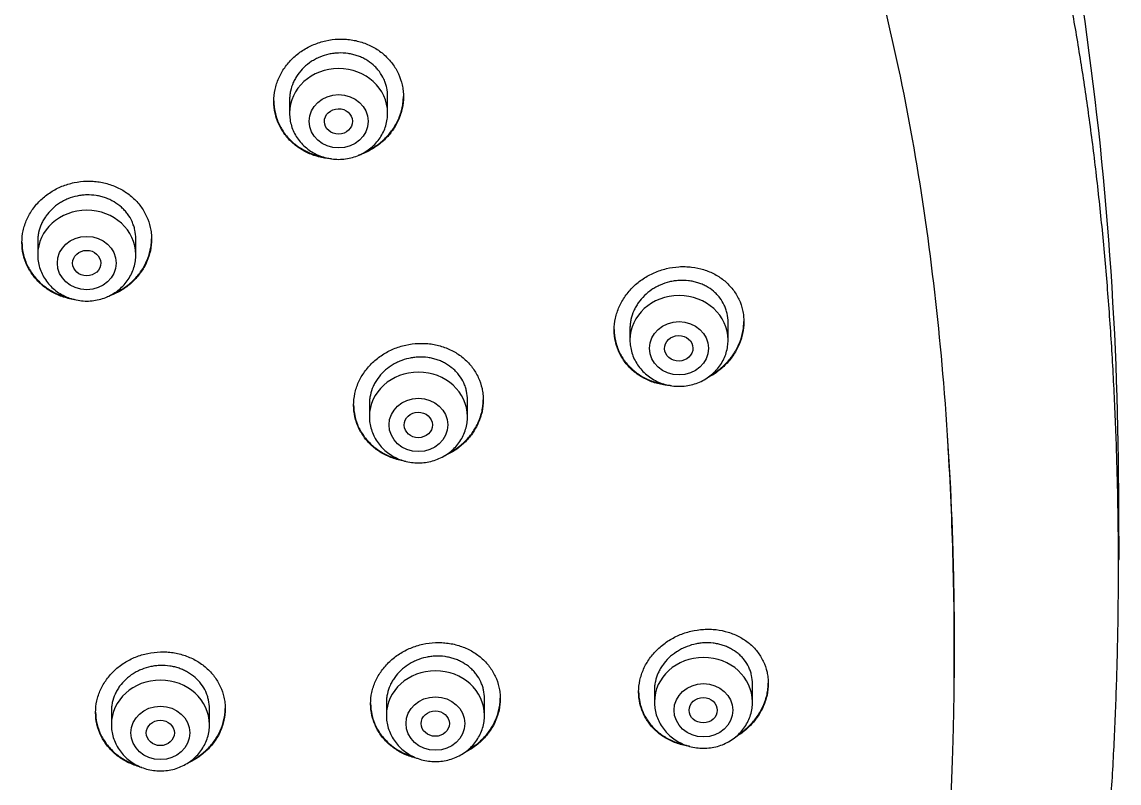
# Model space of a CAD drawing. Header units: millimetres. Extents: x 976 to 9349, y -1578 to 2211.
# Drawn here: x 2590.911 to 2594.042, y 260.225 to 262.397 of the extents above; entities that cross this region are included whole.
import ezdxf

# ---------------------------------------------------------------- set-up
doc = ezdxf.new("R2010")
doc.units = ezdxf.units.MM
doc.layers.add('Wbudowane', color=175, linetype='Continuous')

# ---------------------------------------------------------------- blocks, each defined once
blk = doc.blocks.new('Z$W@#21058')
for p, q in [((22.9936, 139.5756), (22.9936, 139.5382)), ((23.2736, 139.5382), (23.2736, 139.5853)), ((22.2748, 139.1726), (22.2748, 139.1338)), ((22.5548, 139.1338), (22.5548, 139.1793)), ((24.2452, 138.8905), (24.2452, 138.9411)), ((23.9652, 138.9242), (23.9652, 138.8905)), ((23.2215, 138.7085), (23.2215, 138.6718)), ((23.5015, 138.6718), (23.5015, 138.7192)), ((24.315, 137.8574), (24.315, 137.9087)), ((24.035, 137.891), (24.035, 137.8574)), ((23.27, 137.856), (23.27, 137.8194)), ((23.55, 137.8194), (23.55, 137.867)), ((22.485, 137.8312), (22.485, 137.7928)), ((22.765, 137.7928), (22.765, 137.8386))]:
    blk.add_line(p, q)
for centre, radius, start, end in [((15.6115, 138.4339), 9.7487, 359.89014, 16.73548), ((15.0757, 138.2665), 10.2855, 359.99685, 0.82854), ((18.3961, 138.0355), 6.9689, 1.89402, 1.89442)]:
    blk.add_arc(centre, radius, start, end)
for centre, start_param in [((23.1336, 139.5382), 3.141598), ((22.4148, 139.1338), 3.141598), ((24.1052, 138.8905), 3.141593), ((23.3615, 138.6718), 3.141598), ((24.175, 137.8574), 3.141593), ((23.41, 137.8194), 3.141598), ((22.625, 137.7928), 3.141598)]:
    blk.add_ellipse(centre, major_axis=(-0.14, 0), ratio=0.906308, start_param=start_param, end_param=6.283185)
for centre, major_axis, ratio in [((23.1336, 139.5146), (-0.084, 0), 0.906308), ((23.1332, 139.5143), (-0.0401, -0.0009), 0.903893), ((22.4148, 139.1101), (-0.084, 0), 0.906308), ((22.4146, 139.11), (-0.0401, -0.0003), 0.905509), ((24.1052, 138.8668), (-0.084, 0), 0.906308), ((24.1045, 138.8666), (-0.0404, -0.0009), 0.89891), ((23.3615, 138.6481), (-0.084, 0), 0.906308), ((23.3611, 138.648), (-0.0402, -0.0005), 0.902582), ((24.175, 137.8337), (-0.084, 0), 0.906308), ((22.625, 137.7691), (-0.084, 0), 0.906308), ((23.41, 137.7957), (-0.084, 0), 0.906308), ((24.1742, 137.8337), (-0.0402, 0), 0.898182), ((23.4096, 137.7957), (-0.0402, 0), 0.902281), ((22.6248, 137.7691), (-0.0401, 0), 0.904923)]:
    blk.add_ellipse(centre, major_axis=major_axis, ratio=ratio)
for points, degree, knots in [([(24.8134, 135.3152), (24.8299, 135.3488), (24.8577, 135.4079), (24.903, 135.5106), (24.945, 135.6144), (24.9866, 135.7248), (25.0258, 135.8384), (25.0636, 135.9572), (25.0994, 136.0804), (25.1334, 136.2086), (25.1653, 136.3418), (25.1953, 136.4802), (25.2231, 136.6237), (25.2487, 136.7723), (25.272, 136.9262), (25.2928, 137.085), (25.311, 137.2487), (25.3265, 137.4167), (25.3392, 137.5888), (25.349, 137.7642), (25.3557, 137.9422), (25.3594, 138.1219), (25.3599, 138.3023), (25.3573, 138.4825), (25.3515, 138.6614), (25.3427, 138.8381), (25.3309, 139.0118), (25.3162, 139.1817), (25.2988, 139.3474), (25.2787, 139.5084), (25.2561, 139.6644), (25.231, 139.8153), (25.2037, 139.9609), (25.1743, 140.1013), (25.1427, 140.2365), (25.1091, 140.3667), (25.0736, 140.4918), (25.0363, 140.6121), (24.9972, 140.7277), (24.9563, 140.8388), (24.9137, 140.9456), (24.8694, 141.0484), (24.8235, 141.147), (24.7758, 141.2422), (24.7268, 141.3333), (24.6754, 141.422), (24.6237, 141.5056), (24.5683, 141.5886), (24.5347, 141.6362), (24.5147, 141.6635)], 3, [0, 0, 0, 0, 0.015328, 0.032003, 0.04915, 0.066822, 0.085085, 0.103921, 0.123405, 0.143553, 0.164377, 0.185929, 0.208198, 0.231213, 0.254939, 0.279422, 0.304569, 0.330392, 0.35677, 0.383669, 0.410932, 0.438468, 0.466116, 0.493711, 0.521135, 0.548203, 0.574851, 0.600926, 0.626403, 0.651177, 0.675248, 0.698572, 0.721161, 0.742992, 0.764128, 0.784529, 0.804276, 0.823364, 0.841825, 0.859738, 0.877072, 0.893907, 0.910284, 0.926216, 0.941751, 0.956935, 0.971793, 0.986369, 1, 1, 1, 1]), ([(24.1719, 141.0698), (24.3154, 140.8588), (24.5544, 140.3764), (24.7648, 139.595), (24.8577, 138.8851), (24.882, 138.4481), (24.8867, 138.288)], 3, [0, 0, 0, 0, 0.2586389, 0.546251, 0.8338632, 1, 1, 1, 1]), ([(22.9486, 139.5716), (22.9486, 139.5829), (22.9498, 139.5941), (22.9533, 139.6106), (22.9548, 139.6161), (22.9583, 139.627), (22.9604, 139.6324), (22.9673, 139.6481), (22.973, 139.6581), (22.9831, 139.6724), (22.9867, 139.6771), (22.9944, 139.686), (22.9985, 139.6903), (23.0113, 139.7026), (23.0206, 139.71), (23.0357, 139.7199), (23.0409, 139.723), (23.0516, 139.7286), (23.0625, 139.7338), (23.0738, 139.738), (23.0853, 139.7416), (23.0913, 139.7432), (23.1091, 139.7472), (23.1211, 139.7487), (23.1392, 139.7494), (23.1452, 139.7493), (23.1573, 139.7487), (23.1634, 139.7481), (23.1812, 139.7455), (23.1927, 139.7427), (23.2095, 139.7369), (23.2151, 139.7347), (23.2258, 139.7298), (23.231, 139.7272), (23.2461, 139.7184), (23.2555, 139.7117), (23.2684, 139.7002), (23.2726, 139.6962), (23.2802, 139.6879), (23.2875, 139.6792), (23.2937, 139.6698), (23.2995, 139.6601), (23.3021, 139.6551), (23.3091, 139.6398), (23.3126, 139.6292), (23.3162, 139.6129), (23.3171, 139.6073), (23.3183, 139.5961), (23.3186, 139.5905), (23.3186, 139.5738), (23.3174, 139.5626), (23.3139, 139.546), (23.3124, 139.5404), (23.3089, 139.5295), (23.3048, 139.5189), (23.2996, 139.5086), (23.294, 139.4986), (23.2908, 139.4936), (23.2807, 139.4792), (23.273, 139.4703), (23.2603, 139.458), (23.2558, 139.4541), (23.2464, 139.4466), (23.2415, 139.4431), (23.2265, 139.4332), (23.2159, 139.4276), (23.2002, 139.4209), (23.1955, 139.4192), (23.1907, 139.4176)], 3, [0, 0, 0, 0, 0.044621, 0.044621, 0.066932, 0.066932, 0.089242, 0.089242, 0.133863, 0.133863, 0.156174, 0.156174, 0.178484, 0.178484, 0.223105, 0.223105, 0.245416, 0.245416, 0.267726, 0.290037, 0.290037, 0.312347, 0.312347, 0.356968, 0.356968, 0.379279, 0.379279, 0.401589, 0.401589, 0.44621, 0.44621, 0.468521, 0.468521, 0.490831, 0.490831, 0.535452, 0.535452, 0.557763, 0.557763, 0.580073, 0.602384, 0.602384, 0.624695, 0.624695, 0.669316, 0.669316, 0.691626, 0.691626, 0.713937, 0.713937, 0.758558, 0.758558, 0.780868, 0.780868, 0.803179, 0.825489, 0.825489, 0.8478, 0.8478, 0.892421, 0.892421, 0.914731, 0.914731, 0.937042, 0.937042, 0.981663, 0.981663, 1, 1, 1, 1]), ([(23.2736, 139.5853), (23.2736, 139.5938), (23.2727, 139.6022), (23.27, 139.6146), (23.2689, 139.6186), (23.2662, 139.6267), (23.2646, 139.6307), (23.2593, 139.6423), (23.255, 139.6495), (23.2474, 139.6598), (23.2446, 139.6632), (23.2387, 139.6695), (23.2356, 139.6726), (23.2259, 139.6812), (23.2189, 139.6863), (23.2073, 139.6929), (23.2034, 139.695), (23.1953, 139.6987), (23.187, 139.702), (23.1784, 139.7045), (23.1696, 139.7066), (23.1651, 139.7075), (23.1516, 139.7095), (23.1425, 139.7099), (23.1288, 139.7094), (23.1243, 139.7091), (23.1151, 139.7079), (23.1105, 139.7071), (23.0971, 139.7041), (23.0884, 139.7014), (23.0757, 139.696), (23.0715, 139.6941), (23.0634, 139.6898), (23.0595, 139.6875), (23.0482, 139.6801), (23.0411, 139.6745), (23.0281, 139.6619), (23.0223, 139.6552), (23.0147, 139.6444), (23.0123, 139.6407), (23.008, 139.6331), (23.006, 139.6292), (23.0007, 139.6172), (22.9981, 139.6091), (22.9954, 139.5965), (22.9947, 139.5923), (22.9938, 139.5837), (22.9936, 139.5795), (22.9936, 139.5753), (22.9936, 139.5752), (22.9936, 139.5752)], 3, [0, 0, 0, 0, 0.062494, 0.062494, 0.093741, 0.093741, 0.124988, 0.124988, 0.187482, 0.187482, 0.218729, 0.218729, 0.249976, 0.249976, 0.31247, 0.31247, 0.343717, 0.343717, 0.374964, 0.406211, 0.406211, 0.437458, 0.437458, 0.499952, 0.499952, 0.531199, 0.531199, 0.562447, 0.562447, 0.624941, 0.624941, 0.656188, 0.656188, 0.687435, 0.687435, 0.749929, 0.749929, 0.812423, 0.812423, 0.84367, 0.84367, 0.874917, 0.874917, 0.937411, 0.937411, 0.968658, 0.968658, 0.999905, 0.999905, 1, 1, 1, 1]), ([(22.9486, 139.5727), (22.9487, 139.5617), (22.9499, 139.551), (22.9533, 139.535), (22.9548, 139.5297), (22.9583, 139.519), (22.9604, 139.5137), (22.9674, 139.4984), (22.9731, 139.4888), (22.9832, 139.4752), (22.9869, 139.4708), (22.9946, 139.4623), (22.9987, 139.4583), (23.0115, 139.4469), (23.0209, 139.4402), (23.0361, 139.4314), (23.0414, 139.4286), (23.0521, 139.4238), (23.063, 139.4194), (23.0744, 139.4161), (23.0837, 139.4138), (23.0872, 139.413), (23.0908, 139.4124)], 3, [0, 0, 0, 0, 0.143035, 0.143035, 0.216867, 0.216867, 0.290699, 0.290699, 0.438363, 0.438363, 0.512195, 0.512195, 0.586027, 0.586027, 0.733691, 0.733691, 0.807523, 0.807523, 0.881355, 0.955187, 0.955187, 1, 1, 1, 1]), ([(23.1135, 139.4074), (23.1083, 139.4078), (23.0972, 139.4089), (23.0863, 139.4111), (23.0747, 139.4139), (23.0689, 139.4155), (23.052, 139.4214), (23.0414, 139.4262), (23.0263, 139.4349), (23.0214, 139.4381), (23.0119, 139.4449), (23.0074, 139.4485), (22.9945, 139.4599), (22.9868, 139.4683), (22.9766, 139.4819), (22.9735, 139.4867), (22.9677, 139.4964), (22.9625, 139.5063), (22.9584, 139.5166), (22.9549, 139.5272), (22.9534, 139.5326), (22.9498, 139.5491), (22.9486, 139.5603), (22.9486, 139.5716)], 3, [0, 0, 0, 0, 0.058414, 0.12567, 0.12567, 0.192926, 0.192926, 0.327438, 0.327438, 0.394694, 0.394694, 0.461951, 0.461951, 0.596463, 0.596463, 0.663719, 0.663719, 0.730975, 0.798231, 0.798231, 0.865488, 0.865488, 1, 1, 1, 1]), ([(23.2089, 139.4268), (23.213, 139.4286), (23.217, 139.4306), (23.2263, 139.4355), (23.2314, 139.4386), (23.2464, 139.4484), (23.2557, 139.4558), (23.273, 139.4724), (23.2806, 139.4813), (23.2907, 139.4955), (23.2938, 139.5004), (23.2995, 139.5105), (23.3021, 139.5157), (23.3091, 139.5315), (23.3126, 139.5423), (23.3162, 139.5589), (23.3171, 139.5645), (23.3182, 139.5754), (23.3185, 139.5806), (23.3186, 139.5858)], 3, [0, 0, 0, 0, 0.062786, 0.062786, 0.148518, 0.148518, 0.319981, 0.319981, 0.491443, 0.491443, 0.577175, 0.577175, 0.662906, 0.662906, 0.834369, 0.834369, 0.9201, 0.9201, 1, 1, 1, 1]), ([(22.9936, 139.5382), (22.9936, 139.5315), (22.9945, 139.5201), (22.9986, 139.5011), (23.0056, 139.4837), (23.0151, 139.4669), (23.0271, 139.4517), (23.0412, 139.4382), (23.0573, 139.4268), (23.075, 139.4177), (23.0939, 139.411), (23.1136, 139.407), (23.1337, 139.4056), (23.1538, 139.407), (23.1735, 139.4111), (23.1924, 139.4178), (23.2101, 139.427), (23.2262, 139.4384), (23.2403, 139.452), (23.2523, 139.4672), (23.2618, 139.4841), (23.2687, 139.5016), (23.2727, 139.5204), (23.2736, 139.5317), (23.2736, 139.5382)], 3, [0, 0, 0, 0, 0.043723, 0.08855, 0.133515, 0.178674, 0.224062, 0.269684, 0.315523, 0.361546, 0.407709, 0.453968, 0.500279, 0.546601, 0.592892, 0.639107, 0.685199, 0.73112, 0.776832, 0.822308, 0.867548, 0.912577, 0.957444, 1, 1, 1, 1]), ([(22.2298, 139.169), (22.2298, 139.1803), (22.231, 139.1913), (22.2345, 139.2077), (22.236, 139.2132), (22.2395, 139.224), (22.2416, 139.2293), (22.2485, 139.2449), (22.2542, 139.2549), (22.2643, 139.269), (22.2679, 139.2736), (22.2756, 139.2824), (22.2797, 139.2867), (22.2925, 139.2987), (22.3018, 139.306), (22.3169, 139.3157), (22.3222, 139.3187), (22.3328, 139.3243), (22.3437, 139.3293), (22.3551, 139.3333), (22.3666, 139.3368), (22.3726, 139.3384), (22.3905, 139.3421), (22.4025, 139.3435), (22.4205, 139.344), (22.4266, 139.3439), (22.4387, 139.3431), (22.4447, 139.3424), (22.4625, 139.3397), (22.4741, 139.3368), (22.4909, 139.3308), (22.4964, 139.3286), (22.5072, 139.3236), (22.5123, 139.3208), (22.5274, 139.312), (22.5368, 139.3052), (22.5497, 139.2936), (22.5538, 139.2896), (22.5615, 139.2812), (22.5687, 139.2725), (22.5749, 139.2631), (22.5807, 139.2534), (22.5833, 139.2484), (22.5903, 139.2331), (22.5938, 139.2225), (22.5974, 139.2063), (22.5983, 139.2007), (22.5995, 139.1896), (22.5998, 139.184), (22.5998, 139.1673), (22.5986, 139.1563), (22.5951, 139.1397), (22.5936, 139.1342), (22.5901, 139.1235), (22.586, 139.1129), (22.5809, 139.1027), (22.5752, 139.0928), (22.572, 139.0879), (22.5619, 139.0736), (22.5542, 139.0649), (22.5415, 139.0528), (22.537, 139.0489), (22.5276, 139.0416), (22.5227, 139.0381), (22.5076, 139.0284), (22.497, 139.0229), (22.4817, 139.0167), (22.4775, 139.0151), (22.4731, 139.0137)], 3, [0, 0, 0, 0, 0.044698, 0.044698, 0.067046, 0.067046, 0.089395, 0.089395, 0.134093, 0.134093, 0.156442, 0.156442, 0.17879, 0.17879, 0.223488, 0.223488, 0.245837, 0.245837, 0.268186, 0.290534, 0.290534, 0.312883, 0.312883, 0.357581, 0.357581, 0.37993, 0.37993, 0.402278, 0.402278, 0.446976, 0.446976, 0.469325, 0.469325, 0.491674, 0.491674, 0.536371, 0.536371, 0.55872, 0.55872, 0.581069, 0.603418, 0.603418, 0.625767, 0.625767, 0.670464, 0.670464, 0.692813, 0.692813, 0.715162, 0.715162, 0.759859, 0.759859, 0.782208, 0.782208, 0.804557, 0.826906, 0.826906, 0.849255, 0.849255, 0.893952, 0.893952, 0.916301, 0.916301, 0.93865, 0.93865, 0.983347, 0.983347, 1, 1, 1, 1]), ([(22.5548, 139.1793), (22.5548, 139.1878), (22.5539, 139.1961), (22.5512, 139.2084), (22.5501, 139.2125), (22.5474, 139.2205), (22.5458, 139.2245), (22.5406, 139.2361), (22.5363, 139.2434), (22.5286, 139.2537), (22.5259, 139.257), (22.52, 139.2634), (22.5169, 139.2665), (22.5072, 139.2751), (22.5002, 139.2803), (22.4887, 139.2871), (22.4847, 139.2891), (22.4766, 139.2929), (22.4683, 139.2963), (22.4597, 139.2989), (22.451, 139.3011), (22.4465, 139.302), (22.4329, 139.3041), (22.4238, 139.3047), (22.4101, 139.3044), (22.4056, 139.304), (22.3964, 139.303), (22.3918, 139.3022), (22.3784, 139.2994), (22.3697, 139.2968), (22.357, 139.2916), (22.3528, 139.2897), (22.3447, 139.2855), (22.3408, 139.2832), (22.3294, 139.276), (22.3223, 139.2705), (22.3093, 139.2581), (22.3035, 139.2515), (22.2959, 139.2408), (22.2935, 139.2372), (22.2892, 139.2296), (22.2872, 139.2257), (22.2819, 139.2139), (22.2793, 139.2058), (22.2766, 139.1933), (22.2759, 139.1891), (22.275, 139.1806), (22.2748, 139.1764), (22.2748, 139.1722), (22.2748, 139.1722), (22.2748, 139.1722)], 3, [0, 0, 0, 0, 0.062493, 0.062493, 0.09374, 0.09374, 0.124987, 0.124987, 0.18748, 0.18748, 0.218727, 0.218727, 0.249973, 0.249973, 0.312467, 0.312467, 0.343714, 0.343714, 0.37496, 0.406207, 0.406207, 0.437454, 0.437454, 0.499947, 0.499947, 0.531194, 0.531194, 0.56244, 0.56244, 0.624934, 0.624934, 0.65618, 0.65618, 0.687427, 0.687427, 0.74992, 0.74992, 0.812414, 0.812414, 0.84366, 0.84366, 0.874907, 0.874907, 0.937401, 0.937401, 0.968647, 0.968647, 0.999894, 0.999894, 1, 1, 1, 1]), ([(22.2298, 139.1701), (22.2299, 139.1592), (22.231, 139.1485), (22.2345, 139.1326), (22.236, 139.1272), (22.2395, 139.1166), (22.2416, 139.1114), (22.2486, 139.0961), (22.2542, 139.0864), (22.2643, 139.0728), (22.268, 139.0684), (22.2757, 139.0599), (22.2798, 139.0559), (22.2926, 139.0444), (22.302, 139.0376), (22.3172, 139.0287), (22.3224, 139.0259), (22.3331, 139.0209), (22.344, 139.0165), (22.3554, 139.013), (22.3615, 139.0114), (22.3619, 139.0114), (22.3623, 139.0113)], 3, [0, 0, 0, 0, 0.1489842, 0.1489842, 0.2258933, 0.2258933, 0.3028024, 0.3028024, 0.4566207, 0.4566207, 0.5335298, 0.5335298, 0.6104389, 0.6104389, 0.7642571, 0.7642571, 0.8411662, 0.8411662, 0.9180754, 0.9949845, 0.9949845, 1, 1, 1, 1]), ([(22.3817, 139.0054), (22.3808, 139.0055), (22.374, 139.0065), (22.3673, 139.0079), (22.3557, 139.0108), (22.3499, 139.0125), (22.3331, 139.0185), (22.3224, 139.0235), (22.3073, 139.0323), (22.3024, 139.0355), (22.293, 139.0424), (22.2885, 139.046), (22.2756, 139.0575), (22.2679, 139.0659), (22.2578, 139.0795), (22.2546, 139.0843), (22.2489, 139.094), (22.2437, 139.1039), (22.2396, 139.1142), (22.2361, 139.1248), (22.2346, 139.1302), (22.231, 139.1467), (22.2298, 139.1578), (22.2298, 139.169)], 3, [0, 0, 0, 0, 0.010437, 0.0811201, 0.0811201, 0.1518032, 0.1518032, 0.2931693, 0.2931693, 0.3638524, 0.3638524, 0.4345354, 0.4345354, 0.5759016, 0.5759016, 0.6465847, 0.6465847, 0.7172677, 0.7879508, 0.7879508, 0.8586339, 0.8586339, 1, 1, 1, 1]), ([(22.4894, 139.022), (22.4937, 139.0238), (22.4979, 139.0258), (22.5074, 139.0307), (22.5126, 139.0337), (22.5276, 139.0433), (22.5369, 139.0506), (22.5542, 139.0669), (22.5618, 139.0757), (22.5719, 139.0898), (22.575, 139.0946), (22.5807, 139.1046), (22.5833, 139.1098), (22.5903, 139.1254), (22.5938, 139.1361), (22.5974, 139.1525), (22.5983, 139.1581), (22.5994, 139.169), (22.5997, 139.1742), (22.5998, 139.1794)], 3, [0, 0, 0, 0, 0.065718, 0.065718, 0.151155, 0.151155, 0.322027, 0.322027, 0.4929, 0.4929, 0.578336, 0.578336, 0.663773, 0.663773, 0.834645, 0.834645, 0.920082, 0.920082, 1, 1, 1, 1]), ([(22.2748, 139.1338), (22.2748, 139.127), (22.2757, 139.1156), (22.2798, 139.0967), (22.2868, 139.0792), (22.2963, 139.0624), (22.3083, 139.0473), (22.3224, 139.0338), (22.3385, 139.0224), (22.3562, 139.0133), (22.3751, 139.0066), (22.3948, 139.0025), (22.4149, 139.0012), (22.435, 139.0026), (22.4547, 139.0067), (22.4736, 139.0134), (22.4913, 139.0226), (22.5074, 139.034), (22.5215, 139.0476), (22.5335, 139.0628), (22.543, 139.0796), (22.5499, 139.0971), (22.5539, 139.116), (22.5548, 139.1272), (22.5548, 139.1338)], 3, [0, 0, 0, 0, 0.043723, 0.08855, 0.133515, 0.178674, 0.224062, 0.269684, 0.315523, 0.361546, 0.407709, 0.453968, 0.500279, 0.546601, 0.592892, 0.639107, 0.685199, 0.73112, 0.776832, 0.822308, 0.867548, 0.912577, 0.957444, 1, 1, 1, 1]), ([(23.9202, 138.9193), (23.9202, 138.9305), (23.9215, 138.9417), (23.925, 138.9582), (23.9265, 138.9637), (23.93, 138.9746), (23.9321, 138.98), (23.9391, 138.9958), (23.9449, 139.0059), (23.955, 139.0203), (23.9586, 139.025), (23.9664, 139.034), (23.9705, 139.0384), (23.9833, 139.0508), (23.9926, 139.0583), (24.0078, 139.0684), (24.013, 139.0716), (24.0236, 139.0774), (24.0345, 139.0827), (24.0458, 139.0871), (24.0574, 139.091), (24.0633, 139.0927), (24.0811, 139.097), (24.093, 139.0988), (24.1111, 139.0999), (24.1171, 139.1001), (24.1291, 139.0997), (24.1352, 139.0993), (24.1529, 139.0972), (24.1644, 139.0948), (24.1811, 139.0896), (24.1866, 139.0876), (24.1973, 139.0831), (24.2025, 139.0806), (24.2176, 139.0725), (24.2269, 139.0662), (24.2399, 139.0552), (24.244, 139.0514), (24.2517, 139.0434), (24.259, 139.035), (24.2652, 139.0259), (24.271, 139.0165), (24.2737, 139.0116), (24.2807, 138.9966), (24.2842, 138.9862), (24.2878, 138.9701), (24.2887, 138.9646), (24.2899, 138.9535), (24.2902, 138.9479), (24.2902, 138.9312), (24.2891, 138.92), (24.2855, 138.9033), (24.284, 138.8977), (24.2805, 138.8867), (24.2764, 138.876), (24.2712, 138.8656), (24.2655, 138.8554), (24.2623, 138.8503), (24.2522, 138.8357), (24.2445, 138.8266), (24.2318, 138.814), (24.2273, 138.81), (24.2179, 138.8023), (24.213, 138.7987), (24.2004, 138.7901), (24.1925, 138.7854), (24.1842, 138.7813)], 3, [0, 0, 0, 0, 0.045952, 0.045952, 0.068928, 0.068928, 0.091904, 0.091904, 0.137856, 0.137856, 0.160832, 0.160832, 0.183808, 0.183808, 0.229761, 0.229761, 0.252737, 0.252737, 0.275713, 0.298689, 0.298689, 0.321665, 0.321665, 0.367617, 0.367617, 0.390593, 0.390593, 0.413569, 0.413569, 0.459521, 0.459521, 0.482497, 0.482497, 0.505473, 0.505473, 0.551425, 0.551425, 0.574402, 0.574402, 0.597378, 0.620354, 0.620354, 0.64333, 0.64333, 0.689282, 0.689282, 0.712258, 0.712258, 0.735234, 0.735234, 0.781186, 0.781186, 0.804162, 0.804162, 0.827138, 0.850114, 0.850114, 0.87309, 0.87309, 0.919042, 0.919042, 0.942019, 0.942019, 0.964995, 0.964995, 1, 1, 1, 1]), ([(24.2452, 138.9411), (24.2452, 138.9496), (24.2443, 138.958), (24.2416, 138.9702), (24.2405, 138.9742), (24.2378, 138.9821), (24.2362, 138.986), (24.2309, 138.9974), (24.2266, 139.0045), (24.2189, 139.0144), (24.2161, 139.0177), (24.2102, 139.0238), (24.2071, 139.0267), (24.1974, 139.0349), (24.1903, 139.0397), (24.1788, 139.046), (24.1749, 139.0479), (24.1668, 139.0513), (24.1586, 139.0543), (24.15, 139.0565), (24.1412, 139.0584), (24.1367, 139.0591), (24.1233, 139.0607), (24.1142, 139.0609), (24.1006, 139.0601), (24.096, 139.0596), (24.0869, 139.0582), (24.0824, 139.0573), (24.069, 139.054), (24.0603, 139.0511), (24.0476, 139.0456), (24.0434, 139.0435), (24.0353, 139.0391), (24.0314, 139.0367), (24.0201, 139.0291), (24.013, 139.0234), (23.9999, 139.0107), (23.9941, 139.0039), (23.9865, 138.9931), (23.9841, 138.9893), (23.9798, 138.9817), (23.9778, 138.9777), (23.9725, 138.9657), (23.9698, 138.9575), (23.9671, 138.945), (23.9664, 138.9408), (23.9655, 138.9323), (23.9652, 138.928), (23.9652, 138.9238), (23.9652, 138.9238), (23.9652, 138.9238)], 3, [0, 0, 0, 0, 0.062497, 0.062497, 0.093745, 0.093745, 0.124994, 0.124994, 0.18749, 0.18749, 0.218739, 0.218739, 0.249987, 0.249987, 0.312484, 0.312484, 0.343732, 0.343732, 0.374981, 0.406229, 0.406229, 0.437478, 0.437478, 0.499974, 0.499974, 0.531223, 0.531223, 0.562471, 0.562471, 0.624968, 0.624968, 0.656216, 0.656216, 0.687465, 0.687465, 0.749961, 0.749961, 0.812458, 0.812458, 0.843707, 0.843707, 0.874955, 0.874955, 0.937452, 0.937452, 0.9687, 0.9687, 0.999949, 0.999949, 1, 1, 1, 1]), ([(24.196, 138.7898), (24.2001, 138.7922), (24.2041, 138.7947), (24.2179, 138.8041), (24.2272, 138.8117), (24.2445, 138.8287), (24.2521, 138.8378), (24.2622, 138.8523), (24.2653, 138.8572), (24.2711, 138.8675), (24.2737, 138.8728), (24.2807, 138.8887), (24.2842, 138.8996), (24.2878, 138.9162), (24.2887, 138.9218), (24.2899, 138.9328), (24.2902, 138.938), (24.2902, 138.9433)], 3, [0, 0, 0, 0, 0.0724917, 0.0724917, 0.2591705, 0.2591705, 0.4458493, 0.4458493, 0.5391886, 0.5391886, 0.632528, 0.632528, 0.8192068, 0.8192068, 0.9125462, 0.9125462, 1, 1, 1, 1]), ([(23.9202, 138.9203), (23.9203, 138.9094), (23.9215, 138.8988), (23.925, 138.883), (23.9265, 138.8776), (23.9301, 138.8671), (23.9322, 138.8619), (23.9392, 138.8468), (23.9449, 138.8374), (23.9551, 138.824), (23.9588, 138.8197), (23.9666, 138.8115), (23.9707, 138.8076), (23.9835, 138.7966), (23.9929, 138.7901), (24.0082, 138.7817), (24.0134, 138.7792), (24.0241, 138.7746), (24.035, 138.7705), (24.0464, 138.7675), (24.0563, 138.7653), (24.0605, 138.7646), (24.0648, 138.7639)], 3, [0, 0, 0, 0, 0.1418669, 0.1418669, 0.2151142, 0.2151142, 0.2883615, 0.2883615, 0.4348562, 0.4348562, 0.5081036, 0.5081036, 0.5813509, 0.5813509, 0.7278456, 0.7278456, 0.8010929, 0.8010929, 0.8743403, 0.9475876, 0.9475876, 1, 1, 1, 1]), ([(24.0829, 138.76), (24.0786, 138.7602), (24.0683, 138.7611), (24.0583, 138.7628), (24.0467, 138.7653), (24.0409, 138.7668), (24.024, 138.7722), (24.0134, 138.7767), (23.9983, 138.785), (23.9934, 138.7881), (23.9839, 138.7946), (23.9793, 138.7981), (23.9664, 138.8091), (23.9587, 138.8172), (23.9485, 138.8306), (23.9453, 138.8352), (23.9395, 138.8447), (23.9343, 138.8545), (23.9302, 138.8647), (23.9266, 138.8752), (23.9251, 138.8806), (23.9215, 138.8969), (23.9202, 138.908), (23.9202, 138.9193)], 3, [0, 0, 0, 0, 0.0493021, 0.1172091, 0.1172091, 0.1851161, 0.1851161, 0.3209301, 0.3209301, 0.3888371, 0.3888371, 0.4567441, 0.4567441, 0.5925581, 0.5925581, 0.660465, 0.660465, 0.728372, 0.796279, 0.796279, 0.864186, 0.864186, 1, 1, 1, 1]), ([(23.1765, 138.7044), (23.1765, 138.7156), (23.1777, 138.7266), (23.1812, 138.743), (23.1827, 138.7484), (23.1862, 138.7592), (23.1883, 138.7646), (23.1953, 138.7802), (23.201, 138.7902), (23.2111, 138.8044), (23.2147, 138.809), (23.2224, 138.8179), (23.2265, 138.8222), (23.2393, 138.8343), (23.2486, 138.8417), (23.2638, 138.8515), (23.269, 138.8546), (23.2797, 138.8602), (23.2906, 138.8654), (23.3019, 138.8695), (23.3134, 138.8732), (23.3194, 138.8748), (23.3372, 138.8788), (23.3492, 138.8803), (23.3673, 138.881), (23.3733, 138.881), (23.3854, 138.8804), (23.3914, 138.8799), (23.4092, 138.8774), (23.4207, 138.8746), (23.4375, 138.869), (23.4431, 138.8668), (23.4538, 138.862), (23.459, 138.8594), (23.474, 138.8509), (23.4834, 138.8443), (23.4964, 138.833), (23.5005, 138.829), (23.5082, 138.8208), (23.5154, 138.8122), (23.5216, 138.803), (23.5273, 138.7934), (23.53, 138.7884), (23.537, 138.7733), (23.5405, 138.7629), (23.5441, 138.7467), (23.545, 138.7413), (23.5462, 138.7302), (23.5465, 138.7246), (23.5465, 138.708), (23.5453, 138.697), (23.5418, 138.6804), (23.5403, 138.6749), (23.5367, 138.6642), (23.5327, 138.6536), (23.5275, 138.6434), (23.5218, 138.6334), (23.5187, 138.6285), (23.5085, 138.6142), (23.5009, 138.6053), (23.4881, 138.5931), (23.4836, 138.5892), (23.4742, 138.5818), (23.4693, 138.5782), (23.4547, 138.5687), (23.4446, 138.5633), (23.4339, 138.5587)], 3, [0, 0, 0, 0, 0.045544, 0.045544, 0.068317, 0.068317, 0.091089, 0.091089, 0.136633, 0.136633, 0.159405, 0.159405, 0.182178, 0.182178, 0.227722, 0.227722, 0.250494, 0.250494, 0.273266, 0.296038, 0.296038, 0.318811, 0.318811, 0.364355, 0.364355, 0.387127, 0.387127, 0.409899, 0.409899, 0.455444, 0.455444, 0.478216, 0.478216, 0.500988, 0.500988, 0.546533, 0.546533, 0.569305, 0.569305, 0.592077, 0.614849, 0.614849, 0.637621, 0.637621, 0.683166, 0.683166, 0.705938, 0.705938, 0.72871, 0.72871, 0.774254, 0.774254, 0.797027, 0.797027, 0.819799, 0.842571, 0.842571, 0.865343, 0.865343, 0.910888, 0.910888, 0.93366, 0.93366, 0.956432, 0.956432, 1, 1, 1, 1]), ([(23.9652, 138.8905), (23.9652, 138.8838), (23.9662, 138.8724), (23.9703, 138.8535), (23.9772, 138.836), (23.9867, 138.8192), (23.9987, 138.8041), (24.0128, 138.7906), (24.0289, 138.7792), (24.0465, 138.77), (24.0654, 138.7633), (24.0851, 138.7592), (24.1052, 138.7579), (24.1254, 138.7592), (24.1451, 138.7633), (24.164, 138.77), (24.1817, 138.7792), (24.1977, 138.7906), (24.2119, 138.8042), (24.2239, 138.8193), (24.2334, 138.8362), (24.2403, 138.8537), (24.2444, 138.8725), (24.2452, 138.8838), (24.2452, 138.8905)], 3, [0, 0, 0, 0, 0.043416, 0.088242, 0.133206, 0.178365, 0.223751, 0.269371, 0.315209, 0.361231, 0.407394, 0.453652, 0.499964, 0.546286, 0.592577, 0.638793, 0.684885, 0.730809, 0.776522, 0.822, 0.867242, 0.912272, 0.95714, 1, 1, 1, 1]), ([(23.5015, 138.7192), (23.5015, 138.7277), (23.5006, 138.736), (23.4979, 138.7482), (23.4968, 138.7522), (23.4941, 138.7602), (23.4925, 138.7641), (23.4872, 138.7756), (23.4829, 138.7828), (23.4753, 138.7929), (23.4725, 138.7962), (23.4666, 138.8025), (23.4636, 138.8055), (23.4538, 138.8139), (23.4468, 138.8189), (23.4353, 138.8255), (23.4313, 138.8275), (23.4232, 138.8311), (23.415, 138.8343), (23.4064, 138.8368), (23.3976, 138.8389), (23.3931, 138.8397), (23.3796, 138.8416), (23.3705, 138.8421), (23.3569, 138.8415), (23.3523, 138.8411), (23.3431, 138.8399), (23.3386, 138.8391), (23.3251, 138.8361), (23.3164, 138.8334), (23.3038, 138.8281), (23.2996, 138.8261), (23.2915, 138.8218), (23.2876, 138.8196), (23.2762, 138.8122), (23.2691, 138.8066), (23.2561, 138.7942), (23.2502, 138.7875), (23.2426, 138.7768), (23.2403, 138.7731), (23.2359, 138.7655), (23.2339, 138.7616), (23.2287, 138.7498), (23.226, 138.7417), (23.2233, 138.7292), (23.2226, 138.725), (23.2217, 138.7166), (23.2215, 138.7124), (23.2215, 138.7082), (23.2215, 138.7082), (23.2215, 138.7081)], 3, [0, 0, 0, 0, 0.062494, 0.062494, 0.093741, 0.093741, 0.124987, 0.124987, 0.187481, 0.187481, 0.218728, 0.218728, 0.249975, 0.249975, 0.312469, 0.312469, 0.343715, 0.343715, 0.374962, 0.406209, 0.406209, 0.437456, 0.437456, 0.49995, 0.49995, 0.531197, 0.531197, 0.562444, 0.562444, 0.624937, 0.624937, 0.656184, 0.656184, 0.687431, 0.687431, 0.749925, 0.749925, 0.812418, 0.812418, 0.843665, 0.843665, 0.874912, 0.874912, 0.937406, 0.937406, 0.968653, 0.968653, 0.9999, 0.9999, 1, 1, 1, 1]), ([(23.1765, 138.7054), (23.1766, 138.6946), (23.1778, 138.684), (23.1812, 138.6682), (23.1827, 138.6629), (23.1862, 138.6523), (23.1883, 138.6471), (23.1953, 138.632), (23.201, 138.6225), (23.2111, 138.6091), (23.2148, 138.6047), (23.2225, 138.5964), (23.2266, 138.5924), (23.2394, 138.5812), (23.2488, 138.5746), (23.264, 138.5659), (23.2692, 138.5632), (23.2799, 138.5585), (23.2908, 138.5542), (23.3022, 138.5509), (23.3083, 138.5495), (23.3085, 138.5494), (23.3088, 138.5493)], 3, [0, 0, 0, 0, 0.1491339, 0.1491339, 0.2261349, 0.2261349, 0.3031358, 0.3031358, 0.4571377, 0.4571377, 0.5341387, 0.5341387, 0.6111396, 0.6111396, 0.7651415, 0.7651415, 0.8421425, 0.8421425, 0.9191434, 0.9961444, 0.9961444, 1, 1, 1, 1]), ([(23.3254, 138.5441), (23.3196, 138.545), (23.3139, 138.546), (23.3025, 138.5487), (23.2967, 138.5504), (23.2799, 138.5561), (23.2692, 138.5608), (23.2541, 138.5694), (23.2492, 138.5725), (23.2398, 138.5792), (23.2353, 138.5828), (23.2224, 138.594), (23.2147, 138.6022), (23.2045, 138.6157), (23.2014, 138.6204), (23.1956, 138.6299), (23.1904, 138.6397), (23.1863, 138.65), (23.1828, 138.6604), (23.1813, 138.6658), (23.1777, 138.6821), (23.1765, 138.6932), (23.1765, 138.7044)], 3, [0, 0, 0, 0, 0.069816, 0.069816, 0.141368, 0.141368, 0.284473, 0.284473, 0.356026, 0.356026, 0.427579, 0.427579, 0.570684, 0.570684, 0.642237, 0.642237, 0.713789, 0.785342, 0.785342, 0.856895, 0.856895, 1, 1, 1, 1]), ([(23.4464, 138.5667), (23.4471, 138.5671), (23.4479, 138.5675), (23.454, 138.5707), (23.4592, 138.5738), (23.4742, 138.5835), (23.4835, 138.5909), (23.5008, 138.6074), (23.5085, 138.6162), (23.5185, 138.6304), (23.5216, 138.6352), (23.5274, 138.6453), (23.53, 138.6504), (23.537, 138.6661), (23.5405, 138.6768), (23.5441, 138.6933), (23.545, 138.6988), (23.5461, 138.7096), (23.5464, 138.7149), (23.5465, 138.72)], 3, [0, 0, 0, 0, 0.012916, 0.012916, 0.103179, 0.103179, 0.283704, 0.283704, 0.46423, 0.46423, 0.554492, 0.554492, 0.644755, 0.644755, 0.82528, 0.82528, 0.915543, 0.915543, 1, 1, 1, 1]), ([(23.2215, 138.6718), (23.2215, 138.6651), (23.2224, 138.6537), (23.2266, 138.6347), (23.2335, 138.6173), (23.243, 138.6004), (23.255, 138.5853), (23.2691, 138.5718), (23.2852, 138.5604), (23.3029, 138.5513), (23.3218, 138.5446), (23.3415, 138.5406), (23.3616, 138.5392), (23.3817, 138.5406), (23.4015, 138.5447), (23.4203, 138.5514), (23.438, 138.5606), (23.4541, 138.572), (23.4682, 138.5856), (23.4802, 138.6008), (23.4897, 138.6177), (23.4966, 138.6352), (23.5006, 138.654), (23.5015, 138.6652), (23.5015, 138.6718)], 3, [0, 0, 0, 0, 0.043723, 0.08855, 0.133515, 0.178674, 0.224062, 0.269684, 0.315523, 0.361546, 0.407709, 0.453968, 0.500279, 0.546601, 0.592892, 0.639107, 0.685199, 0.73112, 0.776832, 0.822308, 0.867548, 0.912577, 0.957444, 1, 1, 1, 1]), ([(24.8902, 137.9014), (24.8929, 138.125), (24.8874, 138.3488), (24.8742, 138.5723), (24.8734, 138.5856), (24.8726, 138.5989), (24.8718, 138.6122)], 3, [0, 0, 0, 0, 0.965316, 0.965316, 0.965316, 1, 1, 1, 1]), ([(24.8867, 138.288), (24.8909, 138.1423), (24.8922, 137.9962), (24.8907, 137.85), (24.8865, 137.7042), (24.8794, 137.5592), (24.8695, 137.3578), (24.8445, 137.0323), (24.8045, 136.7139), (24.7485, 136.4074), (24.6748, 136.1165), (24.6437, 136.0068)], 5, [0, 0, 0, 0, 0, 0, 0.388761, 0.388761, 0.388761, 0.388761, 0.388761, 0.764037, 1, 1, 1, 1, 1, 1]), ([(23.99, 137.8861), (23.99, 137.8972), (23.9912, 137.9082), (23.9948, 137.9246), (23.9963, 137.93), (23.9998, 137.9408), (24.0019, 137.9462), (24.0089, 137.9618), (24.0147, 137.9718), (24.0248, 137.9861), (24.0285, 137.9907), (24.0363, 137.9997), (24.0404, 138.004), (24.0532, 138.0163), (24.0626, 138.0238), (24.0778, 138.0338), (24.083, 138.0369), (24.0937, 138.0427), (24.1046, 138.048), (24.1159, 138.0523), (24.1275, 138.0562), (24.1334, 138.0578), (24.1512, 138.0621), (24.1632, 138.0639), (24.1812, 138.065), (24.1872, 138.0651), (24.1993, 138.0648), (24.2053, 138.0644), (24.2229, 138.0624), (24.2344, 138.06), (24.2511, 138.0549), (24.2567, 138.0529), (24.2673, 138.0485), (24.2725, 138.0461), (24.2875, 138.0381), (24.2968, 138.0319), (24.3098, 138.0212), (24.3139, 138.0174), (24.3215, 138.0095), (24.3288, 138.0013), (24.335, 137.9924), (24.3408, 137.9832), (24.3434, 137.9783), (24.3504, 137.9636), (24.354, 137.9534), (24.3576, 137.9375), (24.3585, 137.9321), (24.3597, 137.9211), (24.36, 137.9156), (24.36, 137.8991), (24.3588, 137.888), (24.3552, 137.8715), (24.3537, 137.8659), (24.3502, 137.8551), (24.3461, 137.8445), (24.3409, 137.8342), (24.3352, 137.824), (24.332, 137.819), (24.3218, 137.8045), (24.3142, 137.7955), (24.3014, 137.783), (24.2969, 137.779), (24.2875, 137.7713), (24.2826, 137.7677), (24.274, 137.7619), (24.2703, 137.7596), (24.2666, 137.7574)], 3, [0, 0, 0, 0, 0.04682, 0.04682, 0.07023, 0.07023, 0.09364, 0.09364, 0.140461, 0.140461, 0.163871, 0.163871, 0.187281, 0.187281, 0.234101, 0.234101, 0.257511, 0.257511, 0.280921, 0.304331, 0.304331, 0.327742, 0.327742, 0.374562, 0.374562, 0.397972, 0.397972, 0.421382, 0.421382, 0.468202, 0.468202, 0.491612, 0.491612, 0.515022, 0.515022, 0.561843, 0.561843, 0.585253, 0.585253, 0.608663, 0.632073, 0.632073, 0.655483, 0.655483, 0.702303, 0.702303, 0.725713, 0.725713, 0.749124, 0.749124, 0.795944, 0.795944, 0.819354, 0.819354, 0.842764, 0.866174, 0.866174, 0.889584, 0.889584, 0.936404, 0.936404, 0.959815, 0.959815, 0.983225, 0.983225, 1, 1, 1, 1]), ([(23.225, 137.8519), (23.225, 137.863), (23.2262, 137.8739), (23.2297, 137.8902), (23.2312, 137.8956), (23.2348, 137.9062), (23.2368, 137.9116), (23.2438, 137.9271), (23.2495, 137.9369), (23.2596, 137.951), (23.2633, 137.9556), (23.271, 137.9644), (23.2751, 137.9687), (23.2879, 137.9808), (23.2972, 137.9881), (23.3124, 137.9978), (23.3177, 138.0009), (23.3283, 138.0065), (23.3392, 138.0115), (23.3506, 138.0157), (23.3621, 138.0193), (23.3681, 138.0209), (23.3859, 138.0248), (23.3979, 138.0264), (23.416, 138.0271), (23.422, 138.0271), (23.4341, 138.0265), (23.4401, 138.0259), (23.4579, 138.0235), (23.4694, 138.0208), (23.4862, 138.0152), (23.4917, 138.013), (23.5024, 138.0083), (23.5076, 138.0057), (23.5226, 137.9973), (23.532, 137.9907), (23.5449, 137.9796), (23.549, 137.9757), (23.5567, 137.9675), (23.5639, 137.9591), (23.5701, 137.9499), (23.5759, 137.9405), (23.5785, 137.9356), (23.5855, 137.9206), (23.589, 137.9103), (23.5926, 137.8943), (23.5935, 137.8889), (23.5947, 137.8779), (23.595, 137.8724), (23.595, 137.8559), (23.5938, 137.845), (23.5903, 137.8286), (23.5888, 137.8231), (23.5853, 137.8124), (23.5812, 137.802), (23.576, 137.7918), (23.5703, 137.7819), (23.5672, 137.777), (23.557, 137.7628), (23.5493, 137.7541), (23.5365, 137.7419), (23.532, 137.7381), (23.5226, 137.7307), (23.5177, 137.7272), (23.506, 137.7196), (23.4991, 137.7157), (23.492, 137.7122)], 3, [0, 0, 0, 0, 0.046161, 0.046161, 0.069242, 0.069242, 0.092323, 0.092323, 0.138484, 0.138484, 0.161565, 0.161565, 0.184646, 0.184646, 0.230807, 0.230807, 0.253888, 0.253888, 0.276968, 0.300049, 0.300049, 0.32313, 0.32313, 0.369291, 0.369291, 0.392372, 0.392372, 0.415453, 0.415453, 0.461614, 0.461614, 0.484695, 0.484695, 0.507776, 0.507776, 0.553937, 0.553937, 0.577018, 0.577018, 0.600098, 0.623179, 0.623179, 0.64626, 0.64626, 0.692421, 0.692421, 0.715502, 0.715502, 0.738583, 0.738583, 0.784744, 0.784744, 0.807825, 0.807825, 0.830905, 0.853986, 0.853986, 0.877067, 0.877067, 0.923228, 0.923228, 0.946309, 0.946309, 0.96939, 0.96939, 1, 1, 1, 1]), ([(24.315, 137.9087), (24.315, 137.9171), (24.3141, 137.9253), (24.3114, 137.9373), (24.3103, 137.9413), (24.3076, 137.9491), (24.306, 137.953), (24.3007, 137.9641), (24.2964, 137.9711), (24.2887, 137.9809), (24.2859, 137.9841), (24.2801, 137.9901), (24.277, 137.9929), (24.2673, 138.001), (24.2602, 138.0057), (24.2487, 138.0119), (24.2448, 138.0137), (24.2367, 138.0171), (24.2285, 138.02), (24.22, 138.0222), (24.2112, 138.024), (24.2068, 138.0247), (24.1933, 138.0263), (24.1843, 138.0265), (24.1707, 138.0257), (24.1661, 138.0252), (24.157, 138.0238), (24.1524, 138.0229), (24.139, 138.0197), (24.1303, 138.0168), (24.1176, 138.0113), (24.1134, 138.0093), (24.1053, 138.0049), (24.1014, 138.0025), (24.09, 137.995), (24.0829, 137.9894), (24.0698, 137.9768), (24.064, 137.97), (24.0563, 137.9593), (24.0539, 137.9556), (24.0496, 137.948), (24.0476, 137.9441), (24.0422, 137.9322), (24.0396, 137.9241), (24.0368, 137.9117), (24.0362, 137.9075), (24.0352, 137.899), (24.035, 137.8949), (24.035, 137.8907), (24.035, 137.8907), (24.035, 137.8906)], 3, [0, 0, 0, 0, 0.062493, 0.062493, 0.093739, 0.093739, 0.124986, 0.124986, 0.187479, 0.187479, 0.218725, 0.218725, 0.249972, 0.249972, 0.312465, 0.312465, 0.343711, 0.343711, 0.374958, 0.406204, 0.406204, 0.437451, 0.437451, 0.499944, 0.499944, 0.53119, 0.53119, 0.562437, 0.562437, 0.62493, 0.62493, 0.656176, 0.656176, 0.687423, 0.687423, 0.749916, 0.749916, 0.812409, 0.812409, 0.843655, 0.843655, 0.874902, 0.874902, 0.937395, 0.937395, 0.968641, 0.968641, 0.999888, 0.999888, 1, 1, 1, 1]), ([(22.44, 137.8275), (22.44, 137.8386), (22.4412, 137.8495), (22.4447, 137.8657), (22.4462, 137.8711), (22.4497, 137.8817), (22.4518, 137.887), (22.4588, 137.9024), (22.4645, 137.9122), (22.4746, 137.9262), (22.4782, 137.9307), (22.4859, 137.9395), (22.49, 137.9436), (22.5028, 137.9556), (22.5121, 137.9628), (22.5273, 137.9724), (22.5326, 137.9754), (22.5432, 137.9808), (22.5541, 137.9858), (22.5655, 137.9898), (22.5771, 137.9933), (22.583, 137.9948), (22.6009, 137.9985), (22.6129, 137.9999), (22.6309, 138.0004), (22.637, 138.0004), (22.6491, 137.9996), (22.6551, 137.999), (22.6729, 137.9963), (22.6844, 137.9934), (22.7012, 137.9876), (22.7068, 137.9854), (22.7175, 137.9805), (22.7227, 137.9779), (22.7377, 137.9692), (22.747, 137.9626), (22.76, 137.9512), (22.7641, 137.9472), (22.7718, 137.939), (22.7789, 137.9304), (22.7852, 137.9212), (22.7909, 137.9117), (22.7935, 137.9067), (22.8005, 137.8917), (22.804, 137.8813), (22.8076, 137.8653), (22.8085, 137.8599), (22.8097, 137.8489), (22.81, 137.8434), (22.81, 137.827), (22.8088, 137.8161), (22.8053, 137.7997), (22.8038, 137.7943), (22.8003, 137.7837), (22.7962, 137.7732), (22.7911, 137.7632), (22.7854, 137.7534), (22.7822, 137.7485), (22.7721, 137.7345), (22.7644, 137.7258), (22.7516, 137.7138), (22.7471, 137.71), (22.7377, 137.7027), (22.7328, 137.6993), (22.7195, 137.6909), (22.7109, 137.6862), (22.7018, 137.6822)], 3, [0, 0, 0, 0, 0.0458244, 0.0458244, 0.0687367, 0.0687367, 0.0916489, 0.0916489, 0.1374733, 0.1374733, 0.1603856, 0.1603856, 0.1832978, 0.1832978, 0.2291222, 0.2291222, 0.2520344, 0.2520344, 0.2749467, 0.2978589, 0.2978589, 0.3207711, 0.3207711, 0.3665955, 0.3665955, 0.3895078, 0.3895078, 0.41242, 0.41242, 0.4582444, 0.4582444, 0.4811567, 0.4811567, 0.5040689, 0.5040689, 0.5498933, 0.5498933, 0.5728055, 0.5728055, 0.5957178, 0.61863, 0.61863, 0.6415422, 0.6415422, 0.6873666, 0.6873666, 0.7102789, 0.7102789, 0.7331911, 0.7331911, 0.7790155, 0.7790155, 0.8019278, 0.8019278, 0.82484, 0.8477522, 0.8477522, 0.8706644, 0.8706644, 0.9164889, 0.9164889, 0.9394011, 0.9394011, 0.9623133, 0.9623133, 1, 1, 1, 1]), ([(23.55, 137.867), (23.55, 137.8754), (23.5491, 137.8836), (23.5464, 137.8957), (23.5453, 137.8997), (23.5426, 137.9076), (23.541, 137.9115), (23.5358, 137.9228), (23.5314, 137.9299), (23.5238, 137.9399), (23.5211, 137.9432), (23.5152, 137.9494), (23.5121, 137.9523), (23.5024, 137.9607), (23.4954, 137.9656), (23.4839, 137.9721), (23.4799, 137.9741), (23.4718, 137.9777), (23.4636, 137.9809), (23.455, 137.9833), (23.4463, 137.9853), (23.4418, 137.9862), (23.4283, 137.9881), (23.4192, 137.9885), (23.4055, 137.9879), (23.401, 137.9876), (23.3918, 137.9864), (23.3872, 137.9856), (23.3738, 137.9826), (23.3651, 137.9799), (23.3524, 137.9746), (23.3482, 137.9727), (23.3401, 137.9684), (23.3362, 137.9662), (23.3248, 137.9588), (23.3177, 137.9533), (23.3046, 137.941), (23.2988, 137.9343), (23.2912, 137.9237), (23.2888, 137.9201), (23.2845, 137.9126), (23.2825, 137.9087), (23.2772, 137.8969), (23.2745, 137.8889), (23.2718, 137.8766), (23.2711, 137.8724), (23.2702, 137.864), (23.27, 137.8599), (23.27, 137.8557), (23.27, 137.8557), (23.27, 137.8557)], 3, [0, 0, 0, 0, 0.062493, 0.062493, 0.093739, 0.093739, 0.124986, 0.124986, 0.187479, 0.187479, 0.218725, 0.218725, 0.249972, 0.249972, 0.312464, 0.312464, 0.343711, 0.343711, 0.374957, 0.406204, 0.406204, 0.43745, 0.43745, 0.499943, 0.499943, 0.531189, 0.531189, 0.562436, 0.562436, 0.624929, 0.624929, 0.656175, 0.656175, 0.687422, 0.687422, 0.749915, 0.749915, 0.812407, 0.812407, 0.843654, 0.843654, 0.8749, 0.8749, 0.937393, 0.937393, 0.96864, 0.96864, 0.999886, 0.999886, 1, 1, 1, 1]), ([(22.765, 137.8386), (22.765, 137.847), (22.7641, 137.8552), (22.7614, 137.8673), (22.7603, 137.8713), (22.7576, 137.8792), (22.7561, 137.8832), (22.7508, 137.8945), (22.7465, 137.9017), (22.7389, 137.9118), (22.7361, 137.9151), (22.7302, 137.9214), (22.7272, 137.9244), (22.7175, 137.9329), (22.7104, 137.9379), (22.6989, 137.9446), (22.695, 137.9466), (22.6869, 137.9503), (22.6786, 137.9536), (22.6701, 137.9561), (22.6613, 137.9583), (22.6568, 137.9592), (22.6433, 137.9613), (22.6342, 137.9618), (22.6205, 137.9614), (22.6159, 137.9611), (22.6068, 137.96), (22.6022, 137.9593), (22.5888, 137.9565), (22.58, 137.9539), (22.5673, 137.9488), (22.5631, 137.9468), (22.555, 137.9427), (22.5511, 137.9405), (22.5397, 137.9333), (22.5327, 137.9278), (22.5196, 137.9156), (22.5138, 137.9091), (22.5061, 137.8985), (22.5038, 137.8949), (22.4994, 137.8875), (22.4975, 137.8836), (22.4922, 137.8719), (22.4895, 137.8639), (22.4868, 137.8517), (22.4861, 137.8475), (22.4852, 137.8391), (22.485, 137.835), (22.485, 137.8308), (22.485, 137.8308), (22.485, 137.8308)], 3, [0, 0, 0, 0, 0.062493, 0.062493, 0.093739, 0.093739, 0.124986, 0.124986, 0.187479, 0.187479, 0.218725, 0.218725, 0.249972, 0.249972, 0.312465, 0.312465, 0.343711, 0.343711, 0.374958, 0.406204, 0.406204, 0.43745, 0.43745, 0.499943, 0.499943, 0.53119, 0.53119, 0.562436, 0.562436, 0.624929, 0.624929, 0.656176, 0.656176, 0.687422, 0.687422, 0.749915, 0.749915, 0.812408, 0.812408, 0.843654, 0.843654, 0.874901, 0.874901, 0.937394, 0.937394, 0.96864, 0.96864, 0.999887, 0.999887, 1, 1, 1, 1]), ([(24.2746, 137.7645), (24.2756, 137.7652), (24.2765, 137.7658), (24.2875, 137.7732), (24.2968, 137.7807), (24.3098, 137.7933), (24.3139, 137.7977), (24.3215, 137.8067), (24.3288, 137.816), (24.335, 137.8259), (24.3408, 137.836), (24.3434, 137.8413), (24.3504, 137.8571), (24.354, 137.8679), (24.3576, 137.8843), (24.3585, 137.8899), (24.3597, 137.9007), (24.36, 137.9059), (24.36, 137.9111)], 3, [0, 0, 0, 0, 0.018611, 0.018611, 0.21609, 0.21609, 0.314829, 0.314829, 0.413569, 0.512308, 0.512308, 0.611048, 0.611048, 0.808526, 0.808526, 0.907266, 0.907266, 1, 1, 1, 1]), ([(23.99, 137.8871), (23.9901, 137.8763), (23.9913, 137.8658), (23.9948, 137.8502), (23.9963, 137.8449), (23.9998, 137.8345), (24.0019, 137.8294), (24.0089, 137.8145), (24.0147, 137.8052), (24.0248, 137.7921), (24.0285, 137.7878), (24.0363, 137.7797), (24.0404, 137.7759), (24.0532, 137.7651), (24.0626, 137.7587), (24.0778, 137.7504), (24.083, 137.7479), (24.0937, 137.7434), (24.1045, 137.7395), (24.1158, 137.7365), (24.1215, 137.7353)], 3, [0, 0, 0, 0, 0.149826, 0.149826, 0.227205, 0.227205, 0.304585, 0.304585, 0.459344, 0.459344, 0.536724, 0.536724, 0.614103, 0.614103, 0.768862, 0.768862, 0.846242, 0.846242, 0.923622, 1, 1, 1, 1]), ([(24.135, 137.7308), (24.1306, 137.7314), (24.1263, 137.7321), (24.1162, 137.7343), (24.1104, 137.7358), (24.0936, 137.741), (24.083, 137.7455), (24.0679, 137.7537), (24.063, 137.7566), (24.0535, 137.7631), (24.049, 137.7665), (24.0361, 137.7773), (24.0284, 137.7853), (24.0182, 137.7985), (24.015, 137.8031), (24.0093, 137.8124), (24.004, 137.8221), (23.9999, 137.8322), (23.9964, 137.8425), (23.9948, 137.8478), (23.9912, 137.864), (23.99, 137.8749), (23.99, 137.8861)], 3, [0, 0, 0, 0, 0.054217, 0.054217, 0.12697, 0.12697, 0.272475, 0.272475, 0.345227, 0.345227, 0.41798, 0.41798, 0.563485, 0.563485, 0.636237, 0.636237, 0.70899, 0.781742, 0.781742, 0.854495, 0.854495, 1, 1, 1, 1]), ([(23.225, 137.8529), (23.2251, 137.8422), (23.2263, 137.8317), (23.2297, 137.816), (23.2312, 137.8108), (23.2348, 137.8004), (23.2368, 137.7952), (23.2438, 137.7802), (23.2495, 137.7708), (23.2596, 137.7575), (23.2633, 137.7532), (23.271, 137.745), (23.2751, 137.7411), (23.2879, 137.73), (23.2972, 137.7234), (23.3124, 137.7149), (23.3177, 137.7122), (23.3283, 137.7075), (23.3366, 137.7043), (23.3452, 137.7016), (23.3482, 137.7008)], 3, [0, 0, 0, 0, 0.155387, 0.155387, 0.235637, 0.235637, 0.315887, 0.315887, 0.476388, 0.476388, 0.556638, 0.556638, 0.636889, 0.636889, 0.797389, 0.797389, 0.877639, 0.877639, 0.95789, 1, 1, 1, 1]), ([(23.3613, 137.6955), (23.3598, 137.6958), (23.3582, 137.6961), (23.3508, 137.6978), (23.3451, 137.6995), (23.3283, 137.7051), (23.3176, 137.7098), (23.3026, 137.7183), (23.2977, 137.7214), (23.2882, 137.728), (23.2837, 137.7315), (23.2709, 137.7426), (23.2632, 137.7507), (23.253, 137.764), (23.2499, 137.7687), (23.2441, 137.7782), (23.2389, 137.7878), (23.2349, 137.798), (23.2313, 137.8083), (23.2298, 137.8137), (23.2262, 137.8298), (23.225, 137.8408), (23.225, 137.8519)], 3, [0, 0, 0, 0, 0.0203005, 0.0203005, 0.095662, 0.095662, 0.246385, 0.246385, 0.3217465, 0.3217465, 0.397108, 0.397108, 0.547831, 0.547831, 0.6231925, 0.6231925, 0.698554, 0.7739155, 0.7739155, 0.849277, 0.849277, 1, 1, 1, 1]), ([(23.5015, 137.7193), (23.5053, 137.7214), (23.509, 137.7237), (23.5226, 137.7325), (23.532, 137.7398), (23.5449, 137.752), (23.549, 137.7563), (23.5567, 137.765), (23.5639, 137.7741), (23.5701, 137.7838), (23.5759, 137.7937), (23.5785, 137.7989), (23.5855, 137.8144), (23.589, 137.825), (23.5926, 137.8413), (23.5935, 137.8468), (23.5947, 137.8576), (23.595, 137.8627), (23.595, 137.8679)], 3, [0, 0, 0, 0, 0.067604, 0.067604, 0.255225, 0.255225, 0.349035, 0.349035, 0.442846, 0.536656, 0.536656, 0.630467, 0.630467, 0.818088, 0.818088, 0.911898, 0.911898, 1, 1, 1, 1]), ([(24.035, 137.8574), (24.035, 137.8507), (24.0359, 137.8394), (24.04, 137.8204), (24.0469, 137.803), (24.0565, 137.7862), (24.0684, 137.771), (24.0826, 137.7575), (24.0986, 137.7461), (24.1163, 137.7369), (24.1352, 137.7303), (24.1549, 137.7262), (24.175, 137.7248), (24.1951, 137.7262), (24.2148, 137.7303), (24.2337, 137.7369), (24.2514, 137.7461), (24.2675, 137.7576), (24.2817, 137.7711), (24.2936, 137.7863), (24.3031, 137.8031), (24.31, 137.8206), (24.3141, 137.8395), (24.315, 137.8508), (24.315, 137.8574)], 3, [0, 0, 0, 0, 0.043416, 0.088242, 0.133206, 0.178365, 0.223751, 0.269371, 0.315209, 0.361231, 0.407394, 0.453652, 0.499964, 0.546286, 0.592577, 0.638793, 0.684885, 0.730809, 0.776522, 0.822, 0.867242, 0.912272, 0.95714, 1, 1, 1, 1]), ([(22.44, 137.8286), (22.4401, 137.8178), (22.4413, 137.8073), (22.4447, 137.7917), (22.4462, 137.7864), (22.4497, 137.776), (22.4518, 137.7708), (22.4588, 137.7557), (22.4645, 137.7462), (22.4746, 137.7328), (22.4782, 137.7285), (22.4859, 137.7202), (22.49, 137.7162), (22.5028, 137.705), (22.5121, 137.6983), (22.5273, 137.6895), (22.5326, 137.6868), (22.5432, 137.682), (22.5501, 137.6792), (22.5572, 137.6768), (22.5586, 137.6764)], 3, [0, 0, 0, 0, 0.158745, 0.158745, 0.240727, 0.240727, 0.32271, 0.32271, 0.486675, 0.486675, 0.568657, 0.568657, 0.650639, 0.650639, 0.814604, 0.814604, 0.896586, 0.896586, 0.978569, 1, 1, 1, 1]), ([(22.5716, 137.6706), (22.5716, 137.6706), (22.5716, 137.6706), (22.5658, 137.672), (22.56, 137.6737), (22.5432, 137.6796), (22.5326, 137.6844), (22.5175, 137.6931), (22.5126, 137.6962), (22.5031, 137.703), (22.4986, 137.7065), (22.4858, 137.7178), (22.4781, 137.726), (22.468, 137.7394), (22.4648, 137.7441), (22.4591, 137.7536), (22.4539, 137.7634), (22.4498, 137.7736), (22.4463, 137.784), (22.4448, 137.7893), (22.4412, 137.8055), (22.44, 137.8164), (22.44, 137.8275)], 3, [0, 0, 0, 0, 0.000054, 0.000054, 0.076973, 0.076973, 0.230811, 0.230811, 0.30773, 0.30773, 0.384649, 0.384649, 0.538487, 0.538487, 0.615406, 0.615406, 0.692324, 0.769243, 0.769243, 0.846162, 0.846162, 1, 1, 1, 1]), ([(22.7121, 137.6893), (22.7175, 137.692), (22.7227, 137.695), (22.7377, 137.7045), (22.747, 137.7117), (22.76, 137.7238), (22.7641, 137.728), (22.7718, 137.7367), (22.7789, 137.7456), (22.7852, 137.7552), (22.7909, 137.7651), (22.7935, 137.7702), (22.8005, 137.7856), (22.804, 137.7962), (22.8076, 137.8124), (22.8085, 137.8179), (22.8097, 137.8286), (22.81, 137.8338), (22.81, 137.8389)], 3, [0, 0, 0, 0, 0.091398, 0.091398, 0.27423, 0.27423, 0.365646, 0.365646, 0.457063, 0.548479, 0.548479, 0.639895, 0.639895, 0.822727, 0.822727, 0.914143, 0.914143, 1, 1, 1, 1]), ([(23.27, 137.8194), (23.27, 137.8126), (23.2709, 137.8012), (23.2751, 137.7823), (23.282, 137.7648), (23.2915, 137.748), (23.3035, 137.7329), (23.3177, 137.7194), (23.3337, 137.708), (23.3514, 137.6988), (23.3703, 137.6922), (23.39, 137.6881), (23.4101, 137.6868), (23.4303, 137.6882), (23.45, 137.6923), (23.4689, 137.699), (23.4865, 137.7082), (23.5026, 137.7196), (23.5168, 137.7332), (23.5287, 137.7484), (23.5382, 137.7652), (23.5451, 137.7827), (23.5491, 137.8015), (23.55, 137.8128), (23.55, 137.8194)], 3, [0, 0, 0, 0, 0.043723, 0.08855, 0.133515, 0.178674, 0.224062, 0.269684, 0.315523, 0.361546, 0.407709, 0.453968, 0.500279, 0.546601, 0.592892, 0.639107, 0.685199, 0.73112, 0.776832, 0.822308, 0.867548, 0.912577, 0.957444, 1, 1, 1, 1]), ([(22.485, 137.7928), (22.485, 137.786), (22.4859, 137.7746), (22.4901, 137.7556), (22.497, 137.7382), (22.5065, 137.7214), (22.5185, 137.7063), (22.5327, 137.6928), (22.5487, 137.6814), (22.5664, 137.6722), (22.5853, 137.6656), (22.605, 137.6615), (22.6251, 137.6602), (22.6453, 137.6615), (22.665, 137.6656), (22.6839, 137.6723), (22.7015, 137.6815), (22.7176, 137.693), (22.7318, 137.7065), (22.7437, 137.7217), (22.7532, 137.7386), (22.7601, 137.7561), (22.7641, 137.7749), (22.765, 137.7862), (22.765, 137.7928)], 3, [0, 0, 0, 0, 0.043723, 0.08855, 0.133515, 0.178674, 0.224062, 0.269684, 0.315523, 0.361546, 0.407709, 0.453968, 0.500279, 0.546601, 0.592892, 0.639107, 0.685199, 0.73112, 0.776832, 0.822308, 0.867548, 0.912577, 0.957444, 1, 1, 1, 1])]:
    blk.add_open_spline(points, degree=degree, knots=knots)
blk.add_open_spline([(25.3595, 138.2617), (25.3603, 138.2624), (25.3609, 138.2632), (25.3611, 138.2641), (25.3612, 138.265), (25.3612, 138.2659)], degree=5)

msp = doc.modelspace()

# ---------------------------------------------------------------- block references
at = {"layer": 'Wbudowane'}
msp.add_blockref('Z$W@#21058', (2568.6809, 122.599), dxfattribs=at)

doc.saveas('drawing.dxf')
